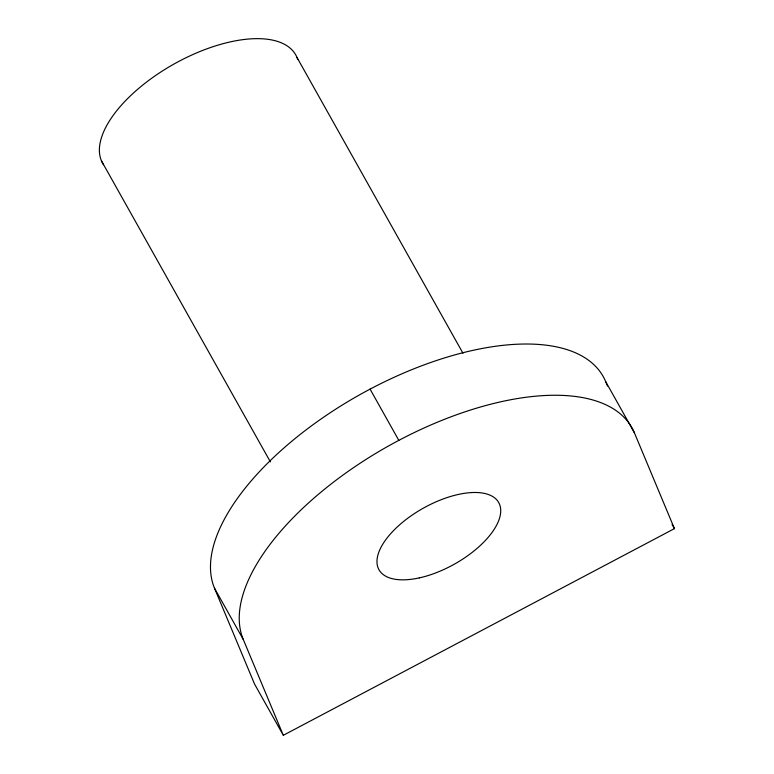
<?xml version="1.0" encoding="UTF-8"?>
<svg xmlns="http://www.w3.org/2000/svg" width="774" height="774" viewBox="0 0 774 774"><rect width="100%" height="100%" fill="white"/><g stroke="black" fill="none" stroke-linecap="round" stroke-linejoin="round"><path stroke-width="1.16" d="M283.313 735.3L674.435 528.623L634.409 432.821L605.655 381.572A221.441 103.281 -29.3 0 0 370.069 389.128A221.441 103.281 -29.3 0 0 214.524 588.259L254.549 684.052L283.313 735.3L243.288 639.508L214.524 588.259M672.093 524.433L674.435 528.623M296.974 57.431L462.978 353.244M370.069 389.128L398.823 440.367A221.441 103.281 -29.3 0 1 634.409 432.821M101.413 160.779L270.368 461.846M605.655 381.572L607.513 386.033M243.288 639.508A221.441 103.281 -29.3 0 1 398.823 440.367M103.523 164.746A110.721 51.635 -29.3 0 1 177.053 62.346A110.721 51.635 -29.3 0 1 297.748 59.559M419.285 577.897A68.644 32.015 -29.3 0 0 499.472 504.126A68.644 32.015 -29.3 0 0 397.788 526.465A68.644 32.015 -29.3 0 0 419.285 577.897"/></g></svg>
